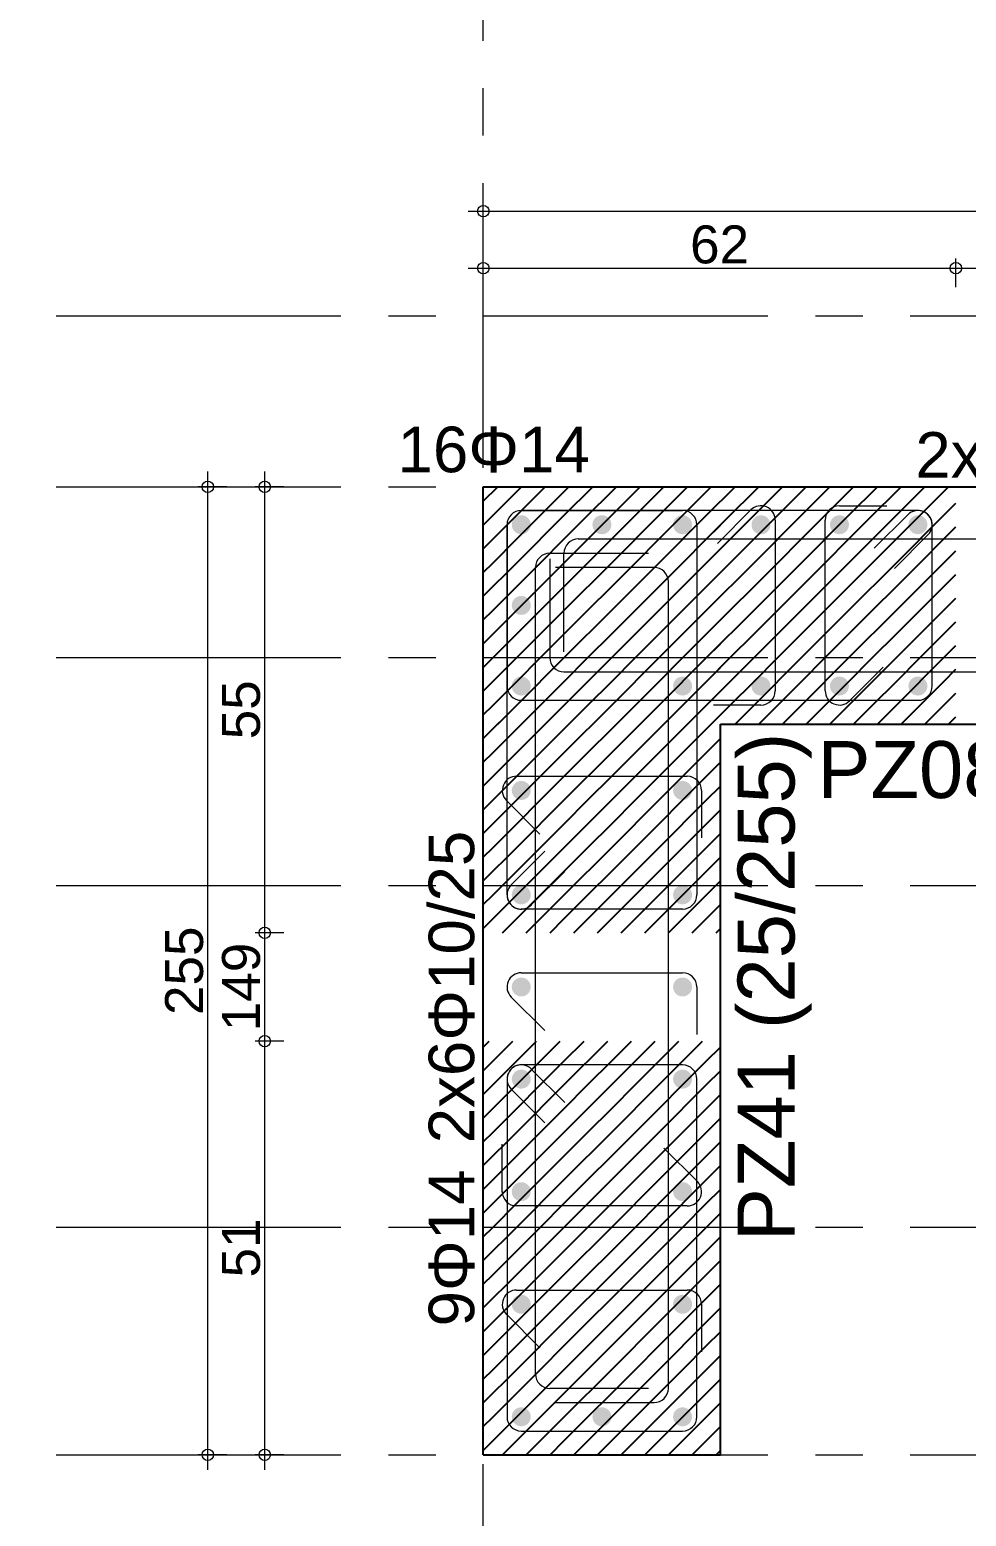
# Model space of a CAD drawing. Header units: millimetres. Extents: x 2232 to 85269, y -3593 to 5869.
# Drawn here: x 22336.2 to 22582.9, y 4473.4 to 4865 of the extents above; entities that cross this region are included whole.
import ezdxf

# ---------------------------------------------------------------- set-up
doc = ezdxf.new("R2010")
doc.units = ezdxf.units.MM
doc.linetypes.add('CENTER2', pattern=[112.5, 75, -12.5, 12.5, -12.5])
doc.linetypes.add('DASHDOT2', pattern=[12.7, 6.35, -3.175, 0, -3.175])
doc.layers.add('aks', color=251, linetype='DASHDOT2', lineweight=35)
for name, color, linetype in [('Donatı Yazısı', 7, 'Continuous'), ('Donatı Çizgisi', 7, 'Continuous'), ('Kolon', 7, 'Continuous'), ('Ölçülendirme', 7, 'Continuous')]:
    doc.layers.add(name, color=color, linetype=linetype)
doc.styles.add('arial_1_18', font='arial.ttf', dxfattribs={"height": 0.2})

# ---------------------------------------------------------------- blocks, each defined once
blk = doc.blocks.new('IDE999Entity6711')
at = {"layer": 'aks', "color": 250, "linetype": 'CENTER2', "lineweight": 5}
blk.add_lwpolyline([(8566.17, 200), (8566.17, 2530)], dxfattribs=at)
blk = doc.blocks.new('IDE999Entity6737')
at = {"layer": 'aks', "color": 250, "linetype": 'CENTER2', "lineweight": 5}
blk.add_lwpolyline([(6766.17, 1575), (10026.17, 1575)], dxfattribs=at)
blk = doc.blocks.new('IDE999Entity6738')
at = {"layer": 'aks', "color": 250, "linetype": 'CENTER2', "lineweight": 5}
blk.add_lwpolyline([(6766.17, 1725), (10026.17, 1725)], dxfattribs=at)
blk = doc.blocks.new('IDE999Entity6739')
at = {"layer": 'aks', "color": 250, "linetype": 'CENTER2', "lineweight": 5}
blk.add_lwpolyline([(6766.17, 1515), (10026.17, 1515)], dxfattribs=at)
blk = doc.blocks.new('IDE999Entity6740')
at = {"layer": 'aks', "color": 250, "linetype": 'CENTER2', "lineweight": 5}
blk.add_lwpolyline([(6766.17, 1770), (10026.17, 1770)], dxfattribs=at)
blk = doc.blocks.new('IDE999Entity6741')
at = {"layer": 'aks', "color": 250, "linetype": 'CENTER2', "lineweight": 5}
blk.add_lwpolyline([(6766.17, 1665), (10026.17, 1665)], dxfattribs=at)
blk = doc.blocks.new('IDE999Entity6742')
at = {"layer": 'aks', "color": 250, "linetype": 'CENTER2', "lineweight": 5}
blk.add_lwpolyline([(6766.17, 1815), (10026.17, 1815)], dxfattribs=at)

msp = doc.modelspace()

# ---------------------------------------------------------------- hatches: boundary and pattern name
at = {"layer": 'Donatı Çizgisi', "linetype": 'Continuous', "lineweight": 5}
h = msp.add_hatch(color=5, dxfattribs=at)
edge = h.paths.add_edge_path(flags=0)
edge.add_arc((22465.7, 4734.61), 2.5, 0, 360)
h = msp.add_hatch(color=5, dxfattribs=at)
edge = h.paths.add_edge_path(flags=0)
edge.add_arc((22486.95, 4734.61), 2.5, 0, 360)
h = msp.add_hatch(color=5, dxfattribs=at)
edge = h.paths.add_edge_path(flags=0)
edge.add_arc((22508.2, 4734.61), 2.5, 0, 360)
h = msp.add_hatch(color=5, dxfattribs=at)
edge = h.paths.add_edge_path(flags=0)
edge.add_arc((22528.86, 4734.61), 2.5, 0, 360)
h = msp.add_hatch(color=5, dxfattribs=at)
edge = h.paths.add_edge_path(flags=0)
edge.add_arc((22549.53, 4734.61), 2.5, 0, 360)
h = msp.add_hatch(color=5, dxfattribs=at)
edge = h.paths.add_edge_path(flags=0)
edge.add_arc((22570.2, 4734.61), 2.5, 0, 360)
h = msp.add_hatch(color=5, dxfattribs=at)
edge = h.paths.add_edge_path(flags=0)
edge.add_arc((22465.7, 4713.36), 2.5, 0, 360)
h = msp.add_hatch(color=5, dxfattribs=at)
edge = h.paths.add_edge_path(flags=0)
edge.add_arc((22465.7, 4692.11), 2.5, 0, 360)
h = msp.add_hatch(color=5, dxfattribs=at)
edge = h.paths.add_edge_path(flags=0)
edge.add_arc((22508.2, 4692.11), 2.5, 0, 360)
h = msp.add_hatch(color=5, dxfattribs=at)
edge = h.paths.add_edge_path(flags=0)
edge.add_arc((22528.86, 4692.11), 2.5, 0, 360)
h = msp.add_hatch(color=5, dxfattribs=at)
edge = h.paths.add_edge_path(flags=0)
edge.add_arc((22549.53, 4692.11), 2.5, 0, 360)
h = msp.add_hatch(color=5, dxfattribs=at)
edge = h.paths.add_edge_path(flags=0)
edge.add_arc((22570.2, 4692.11), 2.5, 0, 360)
h = msp.add_hatch(color=5, dxfattribs=at)
edge = h.paths.add_edge_path(flags=0)
edge.add_arc((22465.7, 4664.61), 2.5, 0, 360)
h = msp.add_hatch(color=5, dxfattribs=at)
edge = h.paths.add_edge_path(flags=0)
edge.add_arc((22508.2, 4664.61), 2.5, 0, 360)
h = msp.add_hatch(color=5, dxfattribs=at)
edge = h.paths.add_edge_path(flags=0)
edge.add_arc((22465.7, 4637.11), 2.5, 0, 360)
h = msp.add_hatch(color=5, dxfattribs=at)
edge = h.paths.add_edge_path(flags=0)
edge.add_arc((22508.2, 4637.11), 2.5, 0, 360)
h = msp.add_hatch(color=5, dxfattribs=at)
edge = h.paths.add_edge_path(flags=0)
edge.add_arc((22465.7, 4612.84), 2.5, 0, 360)
h = msp.add_hatch(color=5, dxfattribs=at)
edge = h.paths.add_edge_path(flags=0)
edge.add_arc((22508.2, 4612.84), 2.5, 0, 360)
h = msp.add_hatch(color=5, dxfattribs=at)
edge = h.paths.add_edge_path(flags=0)
edge.add_arc((22465.7, 4588.57), 2.5, 0, 360)
h = msp.add_hatch(color=5, dxfattribs=at)
edge = h.paths.add_edge_path(flags=0)
edge.add_arc((22508.2, 4588.57), 2.5, 0, 360)
h = msp.add_hatch(color=5, dxfattribs=at)
edge = h.paths.add_edge_path(flags=0)
edge.add_arc((22465.7, 4558.92), 2.5, 0, 360)
h = msp.add_hatch(color=5, dxfattribs=at)
edge = h.paths.add_edge_path(flags=0)
edge.add_arc((22508.2, 4558.92), 2.5, 0, 360)
h = msp.add_hatch(color=5, dxfattribs=at)
edge = h.paths.add_edge_path(flags=0)
edge.add_arc((22465.7, 4529.26), 2.5, 0, 360)
h = msp.add_hatch(color=5, dxfattribs=at)
edge = h.paths.add_edge_path(flags=0)
edge.add_arc((22508.2, 4529.26), 2.5, 0, 360)
h = msp.add_hatch(color=5, dxfattribs=at)
edge = h.paths.add_edge_path(flags=0)
edge.add_arc((22465.7, 4499.61), 2.5, 0, 360)
h = msp.add_hatch(color=5, dxfattribs=at)
edge = h.paths.add_edge_path(flags=0)
edge.add_arc((22486.95, 4499.61), 2.5, 0, 360)
h = msp.add_hatch(color=5, dxfattribs=at)
edge = h.paths.add_edge_path(flags=0)
edge.add_arc((22508.2, 4499.61), 2.5, 0, 360)

# ---------------------------------------------------------------- linework, layer by layer
at = {"layer": 'Donatı Çizgisi', "color": 1, "linetype": 'Continuous', "lineweight": 5}
for points in [[(22517.37, 4729.68), (22526.21, 4738.51)], [(22549.53, 4739.61), (22562.03, 4739.61)], [(22532.61, 4735.86), (22532.61, 4690.86)], [(22545.78, 4690.86), (22545.78, 4735.86)], [(22480.7, 4730.86), (22744.45, 4730.86)], [(22473.2, 4727.11), (22499.2, 4727.11)], [(22476.95, 4701.11), (22476.95, 4727.11)], [(22469.45, 4510.86), (22469.45, 4723.36)], [(22473.2, 4725.61), (22473.2, 4699.61)], [(22500.7, 4723.36), (22474.7, 4723.36)], [(22504.45, 4507.11), (22504.45, 4719.61)], [(22476.95, 4695.86), (22740.7, 4695.86)], [(22561.02, 4697.05), (22552.18, 4688.21)], [(22528.86, 4687.11), (22516.36, 4687.11)], [(22464.45, 4668.36), (22509.45, 4668.36)], [(22513.2, 4664.61), (22513.2, 4652.11)], [(22470.63, 4653.12), (22461.79, 4661.96)], [(22465.7, 4616.59), (22508.2, 4616.59)], [(22471.88, 4601.35), (22463.04, 4610.19)], [(22511.95, 4612.84), (22511.95, 4600.34)], [(22460.7, 4558.92), (22460.7, 4571.42)], [(22503.26, 4570.41), (22512.1, 4561.57)], [(22509.45, 4555.17), (22464.45, 4555.17)], [(22464.45, 4533.01), (22509.45, 4533.01)], [(22513.2, 4529.26), (22513.2, 4516.76)], [(22470.63, 4517.77), (22461.79, 4526.61)], [(22499.2, 4507.11), (22473.2, 4507.11)], [(22474.7, 4503.36), (22500.7, 4503.36)]]:
    msp.add_lwpolyline(points, dxfattribs=at)
at = {"layer": 'Donatı Çizgisi', "color": 5, "linetype": 'Continuous', "lineweight": 5}
for points in [[(22461.95, 4637.11), (22461.95, 4734.61)], [(22461.95, 4734.61), (22461.95, 4692.11)], [(22465.7, 4738.36), (22508.2, 4738.36)], [(22570.2, 4738.36), (22465.7, 4738.36)], [(22511.95, 4734.61), (22511.95, 4637.11)], [(22567.54, 4737.26), (22558.71, 4728.43)], [(22573.95, 4692.11), (22573.95, 4734.61)], [(22564.01, 4723.12), (22572.85, 4731.96)], [(22465.7, 4688.36), (22570.2, 4688.36)], [(22463.04, 4639.76), (22471.88, 4648.6)], [(22477.19, 4643.3), (22468.35, 4634.46)], [(22508.2, 4633.36), (22465.7, 4633.36)], [(22508.2, 4592.32), (22465.7, 4592.32)], [(22477.19, 4582.38), (22468.35, 4591.22)], [(22461.95, 4588.57), (22461.95, 4499.61)], [(22463.04, 4585.92), (22471.88, 4577.08)], [(22511.95, 4499.61), (22511.95, 4588.57)], [(22465.7, 4495.86), (22508.2, 4495.86)]]:
    msp.add_lwpolyline(points, dxfattribs=at)
at = {"layer": 'Donatı Çizgisi', "color": 1, "linetype": 'Continuous', "lineweight": 5}
for centre, start, end in [((22528.86, 4735.86), 0, 135), ((22549.53, 4735.86), 90, 180), ((22480.7, 4727.11), 90, 180), ((22473.2, 4723.36), 90, 180), ((22500.7, 4719.61), 0, 90), ((22476.95, 4699.61), 180, 270), ((22528.86, 4690.86), 270, 0), ((22549.53, 4690.86), 180, 315), ((22464.45, 4664.61), 90, 225), ((22509.45, 4664.61), 0, 90), ((22465.7, 4612.84), 90, 225), ((22508.2, 4612.84), 0, 90), ((22464.45, 4558.92), 180, 270), ((22509.45, 4558.92), 270, 45), ((22464.45, 4529.26), 90, 225), ((22509.45, 4529.26), 0, 90), ((22473.2, 4510.86), 180, 270), ((22500.7, 4507.11), 270, 0)]:
    msp.add_arc(centre, 3.75, start, end, dxfattribs=at)
at = {"layer": 'Donatı Çizgisi', "color": 5, "linetype": 'Continuous', "lineweight": 5}
for centre, start, end in [((22465.7, 4734.61), 90, 180), ((22465.7, 4734.61), 90, 180), ((22508.2, 4734.61), 0, 90), ((22570.2, 4734.61), 0, 135), ((22570.2, 4734.61), 315, 90), ((22465.7, 4692.11), 180, 270), ((22570.2, 4692.11), 270, 0), ((22465.7, 4637.11), 135, 270), ((22465.7, 4637.11), 180, 315), ((22508.2, 4637.11), 270, 0), ((22465.7, 4588.57), 45, 180), ((22465.7, 4588.57), 90, 225), ((22508.2, 4588.57), 0, 90), ((22465.7, 4499.61), 180, 270), ((22508.2, 4499.61), 270, 0)]:
    msp.add_arc(centre, 3.75, start, end, dxfattribs=at)
at = {"layer": 'Kolon', "color": 251, "linetype": 'Continuous', "lineweight": -3}
for points in [[(22455.7, 4740.78), (22459.52, 4744.61)], [(22455.7, 4740.78), (22459.52, 4744.61)], [(22458.27, 4737.11), (22464.52, 4743.36)], [(22458.27, 4737.11), (22464.52, 4743.36)], [(22464.52, 4737.11), (22472.02, 4744.61)], [(22464.52, 4743.36), (22465.77, 4744.61)], [(22464.52, 4737.11), (22472.02, 4744.61)], [(22464.52, 4743.36), (22465.77, 4744.61)], [(22470.77, 4737.11), (22477.02, 4743.36)], [(22470.77, 4737.11), (22477.02, 4743.36)], [(22477.02, 4737.11), (22484.52, 4744.61)], [(22477.02, 4743.36), (22478.27, 4744.61)], [(22477.02, 4737.11), (22484.52, 4744.61)], [(22477.02, 4743.36), (22478.27, 4744.61)], [(22483.27, 4737.11), (22489.52, 4743.36)], [(22483.27, 4737.11), (22489.52, 4743.36)], [(22489.52, 4737.11), (22497.02, 4744.61)], [(22489.52, 4743.36), (22490.77, 4744.61)], [(22489.52, 4737.11), (22497.02, 4744.61)], [(22489.52, 4743.36), (22490.77, 4744.61)], [(22495.77, 4737.11), (22502.02, 4743.36)], [(22495.77, 4737.11), (22502.02, 4743.36)], [(22502.02, 4737.11), (22509.52, 4744.61)], [(22502.02, 4743.36), (22503.27, 4744.61)], [(22502.02, 4737.11), (22509.52, 4744.61)], [(22502.02, 4743.36), (22503.27, 4744.61)], [(22508.27, 4737.11), (22514.52, 4743.36)], [(22508.27, 4737.11), (22514.52, 4743.36)], [(22514.52, 4743.36), (22515.77, 4744.61)], [(22514.52, 4737.11), (22522.02, 4744.61)], [(22514.52, 4743.36), (22515.77, 4744.61)], [(22520.77, 4737.11), (22527.02, 4743.36)], [(22527.02, 4737.11), (22534.52, 4744.61)], [(22527.02, 4743.36), (22528.27, 4744.61)], [(22533.27, 4737.11), (22539.52, 4743.36)], [(22539.52, 4737.11), (22547.02, 4744.61)], [(22539.52, 4743.36), (22540.77, 4744.61)], [(22545.77, 4737.11), (22552.02, 4743.36)], [(22552.02, 4737.11), (22559.52, 4744.61)], [(22552.02, 4743.36), (22553.27, 4744.61)], [(22558.27, 4737.11), (22564.52, 4743.36)], [(22564.52, 4737.11), (22572.02, 4744.61)], [(22564.52, 4743.36), (22565.77, 4744.61)], [(22570.77, 4737.11), (22577.02, 4743.36)], [(22577.02, 4743.36), (22578.27, 4744.61)], [(22514.52, 4737.11), (22518.2, 4740.78)], [(22577.02, 4737.11), (22580.2, 4740.28)], [(22455.7, 4728.28), (22464.52, 4737.11)], [(22455.7, 4734.53), (22458.27, 4737.11)], [(22455.7, 4728.28), (22464.52, 4737.11)], [(22455.7, 4734.53), (22458.27, 4737.11)], [(22464.52, 4724.61), (22477.02, 4737.11)], [(22464.52, 4730.86), (22470.77, 4737.11)], [(22464.52, 4724.61), (22477.02, 4737.11)], [(22464.52, 4730.86), (22470.77, 4737.11)], [(22477.02, 4724.61), (22489.52, 4737.11)], [(22477.02, 4730.86), (22483.27, 4737.11)], [(22477.02, 4724.61), (22489.52, 4737.11)], [(22477.02, 4730.86), (22483.27, 4737.11)], [(22489.52, 4724.61), (22502.02, 4737.11)], [(22489.52, 4730.86), (22495.77, 4737.11)], [(22489.52, 4724.61), (22502.02, 4737.11)], [(22489.52, 4730.86), (22495.77, 4737.11)], [(22502.02, 4724.61), (22514.52, 4737.11)], [(22502.02, 4730.86), (22508.27, 4737.11)], [(22502.02, 4724.61), (22514.52, 4737.11)], [(22502.02, 4730.86), (22508.27, 4737.11)], [(22514.52, 4724.61), (22527.02, 4737.11)], [(22514.52, 4730.86), (22520.77, 4737.11)], [(22514.52, 4730.86), (22518.2, 4734.53)], [(22527.02, 4724.61), (22539.52, 4737.11)], [(22527.02, 4730.86), (22533.27, 4737.11)], [(22539.52, 4724.61), (22552.02, 4737.11)], [(22539.52, 4730.86), (22545.77, 4737.11)], [(22552.02, 4724.61), (22564.52, 4737.11)], [(22552.02, 4730.86), (22558.27, 4737.11)], [(22564.52, 4724.61), (22577.02, 4737.11)], [(22564.52, 4730.86), (22570.77, 4737.11)], [(22458.27, 4724.61), (22464.52, 4730.86)], [(22458.27, 4724.61), (22464.52, 4730.86)], [(22470.77, 4724.61), (22477.02, 4730.86)], [(22470.77, 4724.61), (22477.02, 4730.86)], [(22483.27, 4724.61), (22489.52, 4730.86)], [(22483.27, 4724.61), (22489.52, 4730.86)], [(22495.77, 4724.61), (22502.02, 4730.86)], [(22495.77, 4724.61), (22502.02, 4730.86)], [(22508.27, 4724.61), (22514.52, 4730.86)], [(22508.27, 4724.61), (22514.52, 4730.86)], [(22520.77, 4724.61), (22527.02, 4730.86)], [(22533.27, 4724.61), (22539.52, 4730.86)], [(22545.77, 4724.61), (22552.02, 4730.86)], [(22558.27, 4724.61), (22564.52, 4730.86)], [(22570.77, 4724.61), (22577.02, 4730.86)], [(22577.02, 4730.86), (22580.2, 4734.03)], [(22514.52, 4724.61), (22518.2, 4728.28)], [(22577.02, 4724.61), (22580.2, 4727.78)], [(22455.7, 4715.78), (22464.52, 4724.61)], [(22455.7, 4722.03), (22458.27, 4724.61)], [(22455.7, 4715.78), (22464.52, 4724.61)], [(22455.7, 4722.03), (22458.27, 4724.61)], [(22464.52, 4712.11), (22477.02, 4724.61)], [(22464.52, 4718.36), (22470.77, 4724.61)], [(22464.52, 4712.11), (22477.02, 4724.61)], [(22464.52, 4718.36), (22470.77, 4724.61)], [(22477.02, 4712.11), (22489.52, 4724.61)], [(22477.02, 4718.36), (22483.27, 4724.61)], [(22477.02, 4712.11), (22489.52, 4724.61)], [(22477.02, 4718.36), (22483.27, 4724.61)], [(22489.52, 4712.11), (22502.02, 4724.61)], [(22489.52, 4718.36), (22495.77, 4724.61)], [(22489.52, 4712.11), (22502.02, 4724.61)], [(22489.52, 4718.36), (22495.77, 4724.61)], [(22502.02, 4712.11), (22514.52, 4724.61)], [(22502.02, 4718.36), (22508.27, 4724.61)], [(22502.02, 4712.11), (22514.52, 4724.61)], [(22502.02, 4718.36), (22508.27, 4724.61)], [(22514.52, 4712.11), (22527.02, 4724.61)], [(22514.52, 4718.36), (22520.77, 4724.61)], [(22527.02, 4712.11), (22539.52, 4724.61)], [(22527.02, 4718.36), (22533.27, 4724.61)], [(22539.52, 4712.11), (22552.02, 4724.61)], [(22539.52, 4718.36), (22545.77, 4724.61)], [(22552.02, 4712.11), (22564.52, 4724.61)], [(22552.02, 4718.36), (22558.27, 4724.61)], [(22564.52, 4712.11), (22577.02, 4724.61)], [(22564.52, 4718.36), (22570.77, 4724.61)], [(22514.52, 4718.36), (22518.2, 4722.03)], [(22577.02, 4718.36), (22580.2, 4721.53)], [(22458.27, 4712.11), (22464.52, 4718.36)], [(22458.27, 4712.11), (22464.52, 4718.36)], [(22470.77, 4712.11), (22477.02, 4718.36)], [(22470.77, 4712.11), (22477.02, 4718.36)], [(22483.27, 4712.11), (22489.52, 4718.36)], [(22483.27, 4712.11), (22489.52, 4718.36)], [(22495.77, 4712.11), (22502.02, 4718.36)], [(22495.77, 4712.11), (22502.02, 4718.36)], [(22508.27, 4712.11), (22514.52, 4718.36)], [(22508.27, 4712.11), (22514.52, 4718.36)], [(22514.52, 4712.11), (22518.2, 4715.78)], [(22520.77, 4712.11), (22527.02, 4718.36)], [(22533.27, 4712.11), (22539.52, 4718.36)], [(22545.77, 4712.11), (22552.02, 4718.36)], [(22558.27, 4712.11), (22564.52, 4718.36)], [(22570.77, 4712.11), (22577.02, 4718.36)], [(22577.02, 4712.11), (22580.2, 4715.28)], [(22455.7, 4703.28), (22464.52, 4712.11)], [(22455.7, 4709.53), (22458.27, 4712.11)], [(22455.7, 4703.28), (22464.52, 4712.11)], [(22455.7, 4709.53), (22458.27, 4712.11)], [(22464.52, 4699.61), (22477.02, 4712.11)], [(22464.52, 4705.86), (22470.77, 4712.11)], [(22464.52, 4699.61), (22477.02, 4712.11)], [(22464.52, 4705.86), (22470.77, 4712.11)], [(22477.02, 4699.61), (22489.52, 4712.11)], [(22477.02, 4705.86), (22483.27, 4712.11)], [(22477.02, 4699.61), (22489.52, 4712.11)], [(22477.02, 4705.86), (22483.27, 4712.11)], [(22489.52, 4699.61), (22502.02, 4712.11)], [(22489.52, 4705.86), (22495.77, 4712.11)], [(22489.52, 4699.61), (22502.02, 4712.11)], [(22489.52, 4705.86), (22495.77, 4712.11)], [(22502.02, 4699.61), (22514.52, 4712.11)], [(22502.02, 4705.86), (22508.27, 4712.11)], [(22502.02, 4699.61), (22514.52, 4712.11)], [(22502.02, 4705.86), (22508.27, 4712.11)], [(22514.52, 4699.61), (22527.02, 4712.11)], [(22514.52, 4705.86), (22520.77, 4712.11)], [(22527.02, 4699.61), (22539.52, 4712.11)], [(22527.02, 4705.86), (22533.27, 4712.11)], [(22539.52, 4699.61), (22552.02, 4712.11)], [(22539.52, 4705.86), (22545.77, 4712.11)], [(22552.02, 4699.61), (22564.52, 4712.11)], [(22552.02, 4705.86), (22558.27, 4712.11)], [(22564.52, 4699.61), (22577.02, 4712.11)], [(22564.52, 4705.86), (22570.77, 4712.11)], [(22514.52, 4705.86), (22518.2, 4709.53)], [(22577.02, 4705.86), (22580.2, 4709.03)], [(22458.27, 4699.61), (22464.52, 4705.86)], [(22458.27, 4699.61), (22464.52, 4705.86)], [(22470.77, 4699.61), (22477.02, 4705.86)], [(22470.77, 4699.61), (22477.02, 4705.86)], [(22483.27, 4699.61), (22489.52, 4705.86)], [(22483.27, 4699.61), (22489.52, 4705.86)], [(22495.77, 4699.61), (22502.02, 4705.86)], [(22495.77, 4699.61), (22502.02, 4705.86)], [(22508.27, 4699.61), (22514.52, 4705.86)], [(22508.27, 4699.61), (22514.52, 4705.86)], [(22514.52, 4699.61), (22518.2, 4703.28)], [(22520.77, 4699.61), (22527.02, 4705.86)], [(22533.27, 4699.61), (22539.52, 4705.86)], [(22545.77, 4699.61), (22552.02, 4705.86)], [(22558.27, 4699.61), (22564.52, 4705.86)], [(22570.77, 4699.61), (22577.02, 4705.86)], [(22455.7, 4690.78), (22464.52, 4699.61)], [(22455.7, 4697.03), (22458.27, 4699.61)], [(22455.7, 4690.78), (22464.52, 4699.61)], [(22455.7, 4697.03), (22458.27, 4699.61)], [(22464.52, 4687.11), (22477.02, 4699.61)], [(22464.52, 4693.36), (22470.77, 4699.61)], [(22464.52, 4687.11), (22477.02, 4699.61)], [(22464.52, 4693.36), (22470.77, 4699.61)], [(22477.02, 4687.11), (22489.52, 4699.61)], [(22477.02, 4693.36), (22483.27, 4699.61)], [(22477.02, 4687.11), (22489.52, 4699.61)], [(22477.02, 4693.36), (22483.27, 4699.61)], [(22489.52, 4687.11), (22502.02, 4699.61)], [(22489.52, 4693.36), (22495.77, 4699.61)], [(22489.52, 4687.11), (22502.02, 4699.61)], [(22489.52, 4693.36), (22495.77, 4699.61)], [(22502.02, 4687.11), (22514.52, 4699.61)], [(22502.02, 4693.36), (22508.27, 4699.61)], [(22502.02, 4687.11), (22514.52, 4699.61)], [(22502.02, 4693.36), (22508.27, 4699.61)], [(22514.52, 4687.11), (22527.02, 4699.61)], [(22514.52, 4693.36), (22520.77, 4699.61)], [(22527.02, 4687.11), (22539.52, 4699.61)], [(22527.02, 4693.36), (22533.27, 4699.61)], [(22539.52, 4687.11), (22552.02, 4699.61)], [(22539.52, 4693.36), (22545.77, 4699.61)], [(22552.02, 4687.11), (22564.52, 4699.61)], [(22552.02, 4693.36), (22558.27, 4699.61)], [(22564.52, 4687.11), (22577.02, 4699.61)], [(22564.52, 4693.36), (22570.77, 4699.61)], [(22577.02, 4699.61), (22580.2, 4702.78)], [(22514.52, 4693.36), (22518.2, 4697.03)], [(22577.02, 4693.36), (22580.2, 4696.53)], [(22458.27, 4687.11), (22464.52, 4693.36)], [(22458.27, 4687.11), (22464.52, 4693.36)], [(22470.77, 4687.11), (22477.02, 4693.36)], [(22470.77, 4687.11), (22477.02, 4693.36)], [(22483.27, 4687.11), (22489.52, 4693.36)], [(22483.27, 4687.11), (22489.52, 4693.36)], [(22495.77, 4687.11), (22502.02, 4693.36)], [(22495.77, 4687.11), (22502.02, 4693.36)], [(22508.27, 4687.11), (22514.52, 4693.36)], [(22508.27, 4687.11), (22514.52, 4693.36)], [(22520.77, 4687.11), (22527.02, 4693.36)], [(22533.27, 4687.11), (22539.52, 4693.36)], [(22545.77, 4687.11), (22552.02, 4693.36)], [(22558.27, 4687.11), (22564.52, 4693.36)], [(22570.77, 4687.11), (22577.02, 4693.36)], [(22514.52, 4687.11), (22518.2, 4690.78)], [(22577.02, 4687.11), (22580.2, 4690.28)], [(22455.7, 4678.28), (22464.52, 4687.11)], [(22455.7, 4684.53), (22458.27, 4687.11)], [(22455.7, 4684.53), (22458.27, 4687.11)], [(22459.52, 4682.11), (22464.52, 4687.11)], [(22464.52, 4674.61), (22477.02, 4687.11)], [(22464.52, 4680.86), (22470.77, 4687.11)], [(22465.77, 4682.11), (22470.77, 4687.11)], [(22472.02, 4682.11), (22477.02, 4687.11)], [(22477.02, 4674.61), (22489.52, 4687.11)], [(22477.02, 4680.86), (22483.27, 4687.11)], [(22478.27, 4682.11), (22483.27, 4687.11)], [(22484.52, 4682.11), (22489.52, 4687.11)], [(22489.52, 4674.61), (22502.02, 4687.11)], [(22489.52, 4680.86), (22495.77, 4687.11)], [(22490.77, 4682.11), (22495.77, 4687.11)], [(22497.02, 4682.11), (22502.02, 4687.11)], [(22502.02, 4674.61), (22514.52, 4687.11)], [(22502.02, 4680.86), (22508.27, 4687.11)], [(22503.27, 4682.11), (22508.27, 4687.11)], [(22509.52, 4682.11), (22514.52, 4687.11)], [(22514.52, 4680.86), (22518.2, 4684.53)], [(22515.77, 4682.11), (22520.77, 4687.11)], [(22522.02, 4682.11), (22527.02, 4687.11)], [(22528.27, 4682.11), (22533.27, 4687.11)], [(22534.52, 4682.11), (22539.52, 4687.11)], [(22540.77, 4682.11), (22545.77, 4687.11)], [(22547.02, 4682.11), (22552.02, 4687.11)], [(22553.27, 4682.11), (22558.27, 4687.11)], [(22559.52, 4682.11), (22564.52, 4687.11)], [(22565.77, 4682.11), (22570.77, 4687.11)], [(22572.02, 4682.11), (22577.02, 4687.11)], [(22578.27, 4682.11), (22580.2, 4684.03)], [(22458.27, 4674.61), (22464.52, 4680.86)], [(22470.77, 4674.61), (22477.02, 4680.86)], [(22483.27, 4674.61), (22489.52, 4680.86)], [(22495.77, 4674.61), (22502.02, 4680.86)], [(22508.27, 4674.61), (22514.52, 4680.86)], [(22514.52, 4674.61), (22518.2, 4678.28)], [(22455.7, 4665.78), (22464.52, 4674.61)], [(22455.7, 4672.03), (22458.27, 4674.61)], [(22464.52, 4662.11), (22477.02, 4674.61)], [(22464.52, 4668.36), (22470.77, 4674.61)], [(22477.02, 4662.11), (22489.52, 4674.61)], [(22477.02, 4668.36), (22483.27, 4674.61)], [(22489.52, 4662.11), (22502.02, 4674.61)], [(22489.52, 4668.36), (22495.77, 4674.61)], [(22502.02, 4662.11), (22514.52, 4674.61)], [(22502.02, 4668.36), (22508.27, 4674.61)], [(22514.52, 4668.36), (22518.2, 4672.03)], [(22458.27, 4662.11), (22464.52, 4668.36)], [(22470.77, 4662.11), (22477.02, 4668.36)], [(22483.27, 4662.11), (22489.52, 4668.36)], [(22495.77, 4662.11), (22502.02, 4668.36)], [(22508.27, 4662.11), (22514.52, 4668.36)], [(22514.52, 4662.11), (22518.2, 4665.78)], [(22455.7, 4653.28), (22464.52, 4662.11)], [(22455.7, 4659.53), (22458.27, 4662.11)], [(22464.52, 4649.61), (22477.02, 4662.11)], [(22464.52, 4655.86), (22470.77, 4662.11)], [(22477.02, 4649.61), (22489.52, 4662.11)], [(22477.02, 4655.86), (22483.27, 4662.11)], [(22489.52, 4649.61), (22502.02, 4662.11)], [(22489.52, 4655.86), (22495.77, 4662.11)], [(22502.02, 4649.61), (22514.52, 4662.11)], [(22502.02, 4655.86), (22508.27, 4662.11)], [(22514.52, 4655.86), (22518.2, 4659.53)], [(22458.27, 4649.61), (22464.52, 4655.86)], [(22470.77, 4649.61), (22477.02, 4655.86)], [(22483.27, 4649.61), (22489.52, 4655.86)], [(22495.77, 4649.61), (22502.02, 4655.86)], [(22508.27, 4649.61), (22514.52, 4655.86)], [(22514.52, 4649.61), (22518.2, 4653.28)], [(22455.7, 4640.78), (22464.52, 4649.61)], [(22455.7, 4647.03), (22458.27, 4649.61)], [(22464.52, 4637.11), (22477.02, 4649.61)], [(22464.52, 4643.36), (22470.77, 4649.61)], [(22477.02, 4637.11), (22489.52, 4649.61)], [(22477.02, 4643.36), (22483.27, 4649.61)], [(22489.52, 4637.11), (22502.02, 4649.61)], [(22489.52, 4643.36), (22495.77, 4649.61)], [(22502.02, 4637.11), (22514.52, 4649.61)], [(22502.02, 4643.36), (22508.27, 4649.61)], [(22514.52, 4643.36), (22518.2, 4647.03)], [(22458.27, 4637.11), (22464.52, 4643.36)], [(22470.77, 4637.11), (22477.02, 4643.36)], [(22483.27, 4637.11), (22489.52, 4643.36)], [(22495.77, 4637.11), (22502.02, 4643.36)], [(22508.27, 4637.11), (22514.52, 4643.36)], [(22514.52, 4637.11), (22518.2, 4640.78)], [(22455.7, 4628.28), (22464.52, 4637.11)], [(22455.7, 4634.53), (22458.27, 4637.11)], [(22464.52, 4630.86), (22470.77, 4637.11)], [(22467.02, 4627.11), (22477.02, 4637.11)], [(22477.02, 4630.86), (22483.27, 4637.11)], [(22479.52, 4627.11), (22489.52, 4637.11)], [(22489.52, 4630.86), (22495.77, 4637.11)], [(22492.02, 4627.11), (22502.02, 4637.11)], [(22502.02, 4630.86), (22508.27, 4637.11)], [(22504.52, 4627.11), (22514.52, 4637.11)], [(22514.52, 4630.86), (22518.2, 4634.53)], [(22460.77, 4627.11), (22464.52, 4630.86)], [(22473.27, 4627.11), (22477.02, 4630.86)], [(22485.77, 4627.11), (22489.52, 4630.86)], [(22498.27, 4627.11), (22502.02, 4630.86)], [(22510.77, 4627.11), (22514.52, 4630.86)], [(22517.02, 4627.11), (22518.2, 4628.28)], [(22455.7, 4590.78), (22463.48, 4598.57)], [(22455.7, 4597.03), (22457.23, 4598.57)], [(22464.52, 4587.11), (22475.98, 4598.57)], [(22464.52, 4593.36), (22469.73, 4598.57)], [(22477.02, 4587.11), (22488.48, 4598.57)], [(22477.02, 4593.36), (22482.23, 4598.57)], [(22489.52, 4587.11), (22500.98, 4598.57)], [(22489.52, 4593.36), (22494.73, 4598.57)], [(22502.02, 4587.11), (22513.48, 4598.57)], [(22502.02, 4593.36), (22507.23, 4598.57)], [(22514.52, 4593.36), (22518.2, 4597.03)], [(22458.27, 4587.11), (22464.52, 4593.36)], [(22470.77, 4587.11), (22477.02, 4593.36)], [(22483.27, 4587.11), (22489.52, 4593.36)], [(22495.77, 4587.11), (22502.02, 4593.36)], [(22508.27, 4587.11), (22514.52, 4593.36)], [(22514.52, 4587.11), (22518.2, 4590.78)], [(22455.7, 4578.28), (22464.52, 4587.11)], [(22455.7, 4584.53), (22458.27, 4587.11)], [(22464.52, 4574.61), (22477.02, 4587.11)], [(22464.52, 4580.86), (22470.77, 4587.11)], [(22477.02, 4574.61), (22489.52, 4587.11)], [(22477.02, 4580.86), (22483.27, 4587.11)], [(22489.52, 4574.61), (22502.02, 4587.11)], [(22489.52, 4580.86), (22495.77, 4587.11)], [(22502.02, 4574.61), (22514.52, 4587.11)], [(22502.02, 4580.86), (22508.27, 4587.11)], [(22514.52, 4580.86), (22518.2, 4584.53)], [(22458.27, 4574.61), (22464.52, 4580.86)], [(22470.77, 4574.61), (22477.02, 4580.86)], [(22483.27, 4574.61), (22489.52, 4580.86)], [(22495.77, 4574.61), (22502.02, 4580.86)], [(22508.27, 4574.61), (22514.52, 4580.86)], [(22514.52, 4574.61), (22518.2, 4578.28)], [(22455.7, 4565.78), (22464.52, 4574.61)], [(22455.7, 4572.03), (22458.27, 4574.61)], [(22464.52, 4562.11), (22477.02, 4574.61)], [(22464.52, 4568.36), (22470.77, 4574.61)], [(22477.02, 4562.11), (22489.52, 4574.61)], [(22477.02, 4568.36), (22483.27, 4574.61)], [(22489.52, 4562.11), (22502.02, 4574.61)], [(22489.52, 4568.36), (22495.77, 4574.61)], [(22502.02, 4562.11), (22514.52, 4574.61)], [(22502.02, 4568.36), (22508.27, 4574.61)], [(22514.52, 4568.36), (22518.2, 4572.03)], [(22458.27, 4562.11), (22464.52, 4568.36)], [(22470.77, 4562.11), (22477.02, 4568.36)], [(22483.27, 4562.11), (22489.52, 4568.36)], [(22495.77, 4562.11), (22502.02, 4568.36)], [(22508.27, 4562.11), (22514.52, 4568.36)], [(22514.52, 4562.11), (22518.2, 4565.78)], [(22455.7, 4553.28), (22464.52, 4562.11)], [(22455.7, 4559.53), (22458.27, 4562.11)], [(22464.52, 4549.61), (22477.02, 4562.11)], [(22464.52, 4555.86), (22470.77, 4562.11)], [(22477.02, 4549.61), (22489.52, 4562.11)], [(22477.02, 4555.86), (22483.27, 4562.11)], [(22489.52, 4549.61), (22502.02, 4562.11)], [(22489.52, 4555.86), (22495.77, 4562.11)], [(22502.02, 4549.61), (22514.52, 4562.11)], [(22502.02, 4555.86), (22508.27, 4562.11)], [(22514.52, 4555.86), (22518.2, 4559.53)], [(22458.27, 4549.61), (22464.52, 4555.86)], [(22470.77, 4549.61), (22477.02, 4555.86)], [(22483.27, 4549.61), (22489.52, 4555.86)], [(22495.77, 4549.61), (22502.02, 4555.86)], [(22508.27, 4549.61), (22514.52, 4555.86)], [(22514.52, 4549.61), (22518.2, 4553.28)], [(22455.7, 4540.78), (22464.52, 4549.61)], [(22455.7, 4547.03), (22458.27, 4549.61)], [(22464.52, 4537.11), (22477.02, 4549.61)], [(22464.52, 4543.36), (22470.77, 4549.61)], [(22477.02, 4537.11), (22489.52, 4549.61)], [(22477.02, 4543.36), (22483.27, 4549.61)], [(22489.52, 4537.11), (22502.02, 4549.61)], [(22489.52, 4543.36), (22495.77, 4549.61)], [(22502.02, 4537.11), (22514.52, 4549.61)], [(22502.02, 4543.36), (22508.27, 4549.61)], [(22514.52, 4543.36), (22518.2, 4547.03)], [(22458.27, 4537.11), (22464.52, 4543.36)], [(22470.77, 4537.11), (22477.02, 4543.36)], [(22483.27, 4537.11), (22489.52, 4543.36)], [(22495.77, 4537.11), (22502.02, 4543.36)], [(22508.27, 4537.11), (22514.52, 4543.36)], [(22514.52, 4537.11), (22518.2, 4540.78)], [(22455.7, 4528.28), (22464.52, 4537.11)], [(22455.7, 4534.53), (22458.27, 4537.11)], [(22464.52, 4524.61), (22477.02, 4537.11)], [(22464.52, 4530.86), (22470.77, 4537.11)], [(22477.02, 4524.61), (22489.52, 4537.11)], [(22477.02, 4530.86), (22483.27, 4537.11)], [(22489.52, 4524.61), (22502.02, 4537.11)], [(22489.52, 4530.86), (22495.77, 4537.11)], [(22502.02, 4524.61), (22514.52, 4537.11)], [(22502.02, 4530.86), (22508.27, 4537.11)], [(22458.27, 4524.61), (22464.52, 4530.86)], [(22470.77, 4524.61), (22477.02, 4530.86)], [(22483.27, 4524.61), (22489.52, 4530.86)], [(22495.77, 4524.61), (22502.02, 4530.86)], [(22508.27, 4524.61), (22514.52, 4530.86)], [(22514.52, 4530.86), (22518.2, 4534.53)], [(22514.52, 4524.61), (22518.2, 4528.28)], [(22455.7, 4515.78), (22464.52, 4524.61)], [(22455.7, 4522.03), (22458.27, 4524.61)], [(22464.52, 4512.11), (22477.02, 4524.61)], [(22464.52, 4518.36), (22470.77, 4524.61)], [(22477.02, 4512.11), (22489.52, 4524.61)], [(22477.02, 4518.36), (22483.27, 4524.61)], [(22489.52, 4512.11), (22502.02, 4524.61)], [(22489.52, 4518.36), (22495.77, 4524.61)], [(22502.02, 4512.11), (22514.52, 4524.61)], [(22502.02, 4518.36), (22508.27, 4524.61)], [(22514.52, 4518.36), (22518.2, 4522.03)], [(22458.27, 4512.11), (22464.52, 4518.36)], [(22470.77, 4512.11), (22477.02, 4518.36)], [(22483.27, 4512.11), (22489.52, 4518.36)], [(22495.77, 4512.11), (22502.02, 4518.36)], [(22508.27, 4512.11), (22514.52, 4518.36)], [(22514.52, 4512.11), (22518.2, 4515.78)], [(22455.7, 4503.28), (22464.52, 4512.11)], [(22455.7, 4509.53), (22458.27, 4512.11)], [(22464.52, 4499.61), (22477.02, 4512.11)], [(22464.52, 4505.86), (22470.77, 4512.11)], [(22477.02, 4499.61), (22489.52, 4512.11)], [(22477.02, 4505.86), (22483.27, 4512.11)], [(22489.52, 4499.61), (22502.02, 4512.11)], [(22489.52, 4505.86), (22495.77, 4512.11)], [(22502.02, 4499.61), (22514.52, 4512.11)], [(22502.02, 4505.86), (22508.27, 4512.11)], [(22514.52, 4505.86), (22518.2, 4509.53)], [(22458.27, 4499.61), (22464.52, 4505.86)], [(22470.77, 4499.61), (22477.02, 4505.86)], [(22483.27, 4499.61), (22489.52, 4505.86)], [(22495.77, 4499.61), (22502.02, 4505.86)], [(22508.27, 4499.61), (22514.52, 4505.86)], [(22455.7, 4490.78), (22464.52, 4499.61)], [(22455.7, 4497.03), (22458.27, 4499.61)], [(22464.52, 4493.36), (22470.77, 4499.61)], [(22467.02, 4489.61), (22477.02, 4499.61)], [(22477.02, 4493.36), (22483.27, 4499.61)], [(22479.52, 4489.61), (22489.52, 4499.61)], [(22489.52, 4493.36), (22495.77, 4499.61)], [(22492.02, 4489.61), (22502.02, 4499.61)], [(22502.02, 4493.36), (22508.27, 4499.61)], [(22504.52, 4489.61), (22514.52, 4499.61)], [(22514.52, 4499.61), (22518.2, 4503.28)], [(22514.52, 4493.36), (22518.2, 4497.03)], [(22460.77, 4489.61), (22464.52, 4493.36)], [(22473.27, 4489.61), (22477.02, 4493.36)], [(22485.77, 4489.61), (22489.52, 4493.36)], [(22498.27, 4489.61), (22502.02, 4493.36)], [(22510.77, 4489.61), (22514.52, 4493.36)], [(22517.02, 4489.61), (22518.2, 4490.78)]]:
    msp.add_lwpolyline(points, dxfattribs=at)
at = {"layer": 'Kolon', "color": 33, "linetype": 'Continuous', "lineweight": -3}
for points in [[(22455.7, 4682.11), (22455.7, 4744.61)], [(22455.7, 4744.61), (22518.2, 4744.61)], [(22518.2, 4744.61), (22703.2, 4744.61)], [(22455.7, 4489.61), (22455.7, 4682.11)], [(22518.2, 4489.61), (22518.2, 4682.11)], [(22518.2, 4682.11), (22703.2, 4682.11)], [(22455.7, 4489.61), (22518.2, 4489.61)]]:
    msp.add_lwpolyline(points, dxfattribs=at)
at = {"layer": 'Ölçülendirme', "color": 5, "linetype": 'Continuous', "lineweight": 5}
for points in [[(22451.7, 4817.21), (22769.7, 4817.21)], [(22455.7, 4812.21), (22455.7, 4819.71)], [(22451.7, 4802.21), (22769.7, 4802.21)], [(22455.7, 4797.21), (22455.7, 4804.71)], [(22580.2, 4797.21), (22580.2, 4804.71)], [(22383.1, 4485.61), (22383.1, 4748.61)], [(22398.1, 4485.61), (22398.1, 4748.61)], [(22388.1, 4744.61), (22380.6, 4744.61)], [(22403.1, 4744.61), (22395.6, 4744.61)], [(22403.1, 4627.11), (22395.6, 4627.11)], [(22403.1, 4598.57), (22395.6, 4598.57)], [(22388.1, 4489.61), (22380.6, 4489.61)], [(22403.1, 4489.61), (22395.6, 4489.61)]]:
    msp.add_lwpolyline(points, dxfattribs=at)
for centre in [(22455.7, 4817.21), (22455.7, 4802.21), (22580.2, 4802.21), (22383.1, 4744.61), (22398.1, 4744.61), (22398.1, 4627.11), (22398.1, 4598.57), (22383.1, 4489.61), (22398.1, 4489.61)]:
    msp.add_circle(centre, 1.5, dxfattribs=at)

# ---------------------------------------------------------------- block references
at = {"layer": 'aks'}
for name in ['IDE999Entity6711', 'IDE999Entity6742', 'IDE999Entity6740', 'IDE999Entity6738', 'IDE999Entity6741', 'IDE999Entity6737', 'IDE999Entity6739']:
    msp.add_blockref(name, (13889.52, 2974.61), dxfattribs=at)

# ---------------------------------------------------------------- texts
at = {"layer": 'Donatı Yazısı', "color": 1, "linetype": 'Continuous', "lineweight": 5, "style": 'arial_1_18'}
for s, p in [('16Φ14', (22433.1, 4748.44)), ('2x8Φ10/24', (22569.52, 4747.01))]:
    msp.add_text(s, height=12, dxfattribs=at).set_placement(p)
for s, p in [('2x6Φ10/25', (22453.3, 4571.66)), ('9Φ14', (22453.3, 4523.42))]:
    msp.add_text(s, height=12, rotation=90, dxfattribs=at).set_placement(p)
at = {"layer": 'Kolon', "color": 1, "linetype": 'Continuous', "lineweight": 5, "style": 'arial_1_18'}
msp.add_text('PZ41 (25/255)', height=15, rotation=90, dxfattribs=at).set_placement((22537.7, 4545.87))
msp.add_text('PZ08 (310/25)', height=15, dxfattribs=at).set_placement((22543.72, 4662.61))
at = {"layer": 'Ölçülendirme', "color": 5, "linetype": 'Continuous', "lineweight": 5, "style": 'arial_1_18'}
msp.add_text('62', height=10, dxfattribs=at).set_placement((22510.18, 4803.46))
for s, p in [('55', (22396.85, 4678.09)), ('255', (22381.85, 4605.46)), ('149', (22396.85, 4601.19)), ('51', (22396.85, 4536.32))]:
    msp.add_text(s, height=10, rotation=90, dxfattribs=at).set_placement(p)

doc.saveas('drawing.dxf')
